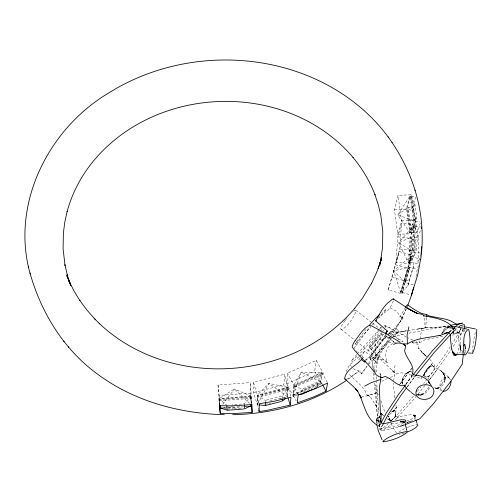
<?xml version="1.0" encoding="UTF-8"?>
<svg xmlns="http://www.w3.org/2000/svg" width="502" height="502" viewBox="0 0 502 502"><rect width="100%" height="100%" fill="white"/><g stroke="black" fill="none" stroke-linecap="round" stroke-linejoin="round"><path stroke-width="0.38" stroke-dasharray="2.51 1.88" d="M410.441 421.743L414.137 419.415L415.261 417.833L415.342 415.11L410.31 414.746L402.635 416.007L398.136 417.206L395.538 419.785M415.336 416.064L415.342 415.11M429.442 380.252L428.15 377.912L424.121 375.847C423.456 371.662 431.776 361.126 434.531 368.273L434.475 368.807M421.755 378.477L421.009 378.37L422.483 376.556A62.599 6.746 -52.2 0 0 432.743 362.902C438.403 366.83 431.017 376.318 425.734 377.818M376.914 424.949L376.751 418.919L377.529 417.859L380.616 416.748L377.529 417.859L376.657 419.038L377.033 422.722L379.173 426.361L378.954 422.188M415.342 415.286L414.872 416.585L412.274 418.756L406.425 421.253M265.395 401.82L265.426 400.464L257.419 395.62L257.281 395.118L268.871 383.402L287.627 387.243L288.016 388.259L287.288 396.957L287.872 387.764M450.419 326.57L425.445 327.9L417.338 329.136L424.993 327.931L424.742 318.877L423.977 316.147M432.197 365.713C438.761 369.466 446.209 373.155 450.601 380.052M454.53 327.222L453.293 329.883L453.293 333.61L457.73 332.606L459.393 331.144M414.928 417.407L414.953 416.478L412.782 414.74L415.261 416.673L415.261 417.833M460.215 347.553L460.121 349.944L460.171 344.736L459.914 349.919M464.89 350.76L465.272 346.738L464.959 344.046L465.549 349.053L464.959 352.41M465.172 348.978L464.726 344.115L465.36 349.009L465.298 346.807M379.707 351.287A17.068 0.954 -48.5 0 1 377.058 354.098L374.153 356.646A16.033 2.799 -48.4 0 1 371.869 356.953L371.938 355.749A15.976 2.886 -48.5 0 1 372.81 353.703L374.461 350.973A16.058 2.899 -48.5 0 1 376.77 347.748M424.573 376.481C422.552 374.781 425.765 371.405 426.531 369.742C426.863 366.755 437.135 364.565 430.528 366.121M453.293 329.883L453.3 333.592L458.985 332.719L460.993 329.218M472.263 352.109L473.693 340.011L475.551 331.314M414.552 255.148L416.666 248.578L417.576 234.44L414.263 225.712L413.767 225.655L398.632 242.761L408.427 262.628L408.91 262.684L414.552 255.148L415.386 241.958M442.795 333.391C442.557 329.525 446.184 325.867 450.099 327.04C450.671 327.191 454.555 328.051 452.798 328.283L453.262 328.139M420.588 252.952L413.472 252.111L415.129 226.276L415.587 224.745L401.575 223.114L397.835 236.856L395.965 262.213L409.808 263.864L410.247 262.458L411.91 237L418.091 237.728L420.946 228.674M413.472 252.111L413.937 250.636L415.587 224.745M409.808 263.864L411.477 238.463L411.91 237M282.362 398.393L282.507 396.335M287.859 398.569L283.825 384.902L284.59 374.254L253.491 382.104L253.604 392.57L258.599 409.469M395.965 262.213L399.717 248.948L401.575 223.114M426.713 317.653L425.426 327.9M410.247 262.458L417.909 263.374L418.555 250.234L418.091 237.728M353.339 368.518L356.338 370.702L359.118 370.859L347.371 379.763M297.535 394.729L293.337 396.643L286.78 383.873L287.627 373.199L316.285 360.323L323.2 373.206L322.993 374.398L327.254 382.348M444.151 381.79L445.18 377.636L444.603 375.389L445.28 377.586L445.105 379.744C445.87 375.502 442.676 372.17 439.746 369.654M290.532 395.758L284.59 374.254M444.91 379.713L444.653 375.559L443.26 373.206M317.126 387.224L320.646 382.386L322.184 373.4L321.776 372.446L301.313 372.114L293.821 385.266L292.955 394.032L293.394 394.942L297.667 394.836M303.026 388.717L317.841 381.997L322.02 372.904L294.065 385.731L293.394 394.942L320.646 382.386M293.337 396.643L293.444 395.538L321.544 382.75L322.24 384.049M297.811 394.29L294.266 387.425L294.379 386.264L287.627 373.199M423.952 375.942L424.121 374.718M463.227 329.318C458.665 336.396 460.278 345.577 461.093 353.559M380.409 415.123L378.847 418.254L378.809 420.249L378.037 421.096L379.556 416.29M418.574 265.426L417.212 269.423L415.882 277.819M464.306 346.405L464.645 341.743M301.903 391.968L302.242 389.175L294.065 385.731M424.868 355.071L421.598 352.103L426.524 356.577L418.988 348.846L418.43 344.554L412.198 342.703L419.528 342.797L419.904 339.81M411.627 372.509L410.649 371.072L411.671 372.208M419.998 339.063L422.107 326.846M303.139 392.175L321.349 383.879L314.641 371.285L316.285 360.323M394.773 410.63L391.573 411.816L394.773 410.63L393.53 410.862M411.897 374.63L411.257 376.412M317.239 386.515L317.935 382.267M395.055 416.478L395.419 413.83L394.792 410.504M320.408 381.934L301.313 372.114L293.162 394.484L320.408 381.934L321.776 372.446L293.821 385.266M321.349 383.879L321.544 382.75M368.612 364.49L374.498 358.579L377.052 356.451L378.897 355.83L378.759 357.713L396.298 374.097C404.731 370.156 412.832 377.109 421.165 378.238M362.155 356.395L365.701 359.752L370.445 356.771L375.659 361.22L377.586 364.508L377.109 358.786L377.686 353.69L380.29 348.037L383.603 344.905L385.605 343.726L389.251 342.477L394.233 342.063L385.448 335.531M402.786 383.547L402.366 383.183C401.18 377.95 405.785 372.44 410.649 371.072M362.846 356.746L362.745 357.242M378.483 394.948L376.996 392.664L375.741 384.827C376.437 396.9 376.274 409.042 378.037 421.096M402.046 381.156C402.642 377.008 405.685 373.425 409.268 371.411M402.755 384.231C401.38 382.819 402.058 380.403 402.51 378.728M460.34 349.988L459.983 344.736C460.252 347.497 461.043 350.835 459.01 353.132M415.656 197.117L412.719 207.332L408.182 207.514L407.768 209.027L411.295 233.769L397.753 234.315L394.421 209.56L398.017 195.328L411.709 194.782L415.386 219.964L414.928 221.507L420.124 221.294M394.409 372.453L391.968 369.71L394.76 375.885L393.543 380.598M463.145 351.62L462.737 353.207L461.978 354.017M454.442 327.285L453.607 330.165L451.329 334.276M390.311 334.89L390.5 333.635A16.039 2.083 -55.9 0 0 388.812 334.106M397.753 234.315L401.493 220.529L398.017 195.328M414.928 221.507L411.27 196.37L411.709 194.782M407.862 285.851L413.805 265.533L411.696 256.227L411.207 256.089L393.593 270.804L400.652 292.352L401.136 292.49L407.862 285.851L411.514 272.749M413.334 284.86L405.453 282.601L413.115 255.468L399.247 251.558L388.253 289.88L401.914 293.827L409.431 267.208L417.212 269.423M401.914 293.827L409.431 267.208M459.813 330.329L460.56 328.779M388.253 289.88L399.247 251.558M414.715 204.239L412.807 210.903L406.494 208.506L397.76 214.938L409.845 232.765L410.322 232.746L414.884 224.231L416.836 217.673L414.865 203.919L410.517 195.931L410.034 195.949L397.76 214.938L413.516 220.616L416.836 217.673M428.946 386.942L426.989 389.891M461.175 327.568L460.535 329.789L452.114 344.209M395.112 365.506C393.938 368.286 393.537 372.107 396.298 374.097M463.02 328.942L462.367 331.151L452.578 347.491M420.381 222.919L417.538 232.062L411.728 232.3L408.182 207.514M417.451 234.741L415.468 241.142L410.128 237.728L398.632 242.761L412.073 250.987L416.666 248.578M413.115 255.468L412.65 256.93L419.879 258.969M405.453 282.601L405.898 281.189L391.849 277.16M412.198 374.787L411.828 375.967L405.246 384.783M413.711 265.815L411.74 271.94L407.611 267.654L393.593 270.804L404.116 281.239L409.889 279.583M420.914 254.263L417.909 263.368M424.021 374.756L424.805 372.478L428.652 367.376M406.174 308.51L401.23 319.78L396.141 328.754L394.453 330.73L394.083 330.994L390.399 328.327L384.745 325.622L383.158 327.467M391.278 334.332C391.403 333.554 393.066 331.044 391.485 331.019L387.814 333.805M385.567 334.602C380.667 344.29 373.613 352.975 365.763 360.467M393.442 300.905L390.06 307.82L387.669 310.569L383.428 313.367L378.828 317.603M406.4 308.686L401.562 319.115M406.689 308.015L407.555 305.988M454.724 327.781L451.053 335.01M412.744 228.636L414.734 224.532L410.517 195.931L406.971 208.487L410.322 232.746L414.006 220.598L413.905 219.117M389.42 337.018L387.933 339.86A16.07 1.995 -55.8 0 1 385.95 343.23L379.719 351.268M368.418 363.868C369.328 361.754 371.298 359.112 370.482 356.822M380.24 424.058L379.248 425.947L379.305 427.058L381.181 428.714L394.823 426.167L403.307 423.468M380.497 423.983L379.782 425.338L379.976 429.499L381.79 430.973L400.031 426.669L404.267 424.999M382.693 424.535L381.131 427.478L381.181 428.714M382.725 424.817L381.645 426.851L381.79 430.973L388.046 427.007L391.911 423.18M390.318 336.378C386.509 344.033 380.673 350.396 374.881 356.583C373.645 357.625 371.216 360.492 369.779 358.748C373.181 349.775 380.039 342.069 386.427 334.978M380.321 423.506L379.217 425.338L379.305 427.058M391.259 335.725C393.512 332.462 398.055 332.368 401.575 331.552L425.57 327.825L449.196 326.476L441.17 334.025M359.576 356.269L364.546 351.293L377.153 359.984C380.692 351.908 386.163 344.899 391.761 338.122M396.141 328.754L398.864 330.793L397.546 332.958C385.668 342.182 401.311 319.316 402.548 317.992L403.15 318.023L395.036 328.032L387.864 334.665M441.917 383.823C444.094 380.899 445.538 376.556 443.291 373.262M390.06 307.82L396.254 311.096L398.462 313.618L398.971 315.953L400.226 316.298L405.164 307.946M429.423 387.851C427.258 393.235 421.134 397.101 415.543 394.221M364.546 351.293L361.798 355.623M346.788 379.211L350.327 377.479L358.685 371.285L361.158 373.726L361.886 373.576L366.855 366.366M353.791 348.124L354.067 348.068C360.066 341.234 364.446 333.052 370.765 326.419M356.652 345.257L355.391 343.908L356.175 342.684A32.862 5.585 -52.2 0 1 367.42 327.568M380.127 328.603L380.886 327.442L382.442 328.302M359.106 356.721C354.343 360.762 348.871 364.283 346.681 370.514A10.096 1.468 -50.5 0 0 346.424 371.549M456.588 354.487C461.024 346.838 458.64 336.917 456.475 328.848C454.09 326.124 450.426 329.438 447.979 327.317L446.523 327.229C444.119 328.427 442.701 330.636 442.965 333.309M380.027 423.719L380.271 423.343M381.57 329.607L382.147 328.741M450.357 346.794L441.151 360.367L423.744 383.428M452.139 348.137L442.902 361.71L429.361 379.863M460.88 328.603C459.474 332.995 454.818 334.784 450.595 335.574M381.187 330.153L368.644 346.675L379.085 357.782L377.153 359.984M454.611 327.097L453.35 329.808L453.463 333.485M345.2 320.514L345.213 320.496A12.048 2.41 -51 0 1 346.662 318.613M389.445 414.74A62.599 6.746 -52.2 0 0 395.08 409.011L396.492 407.404L395.13 416.635L391.334 420.563M360.185 358.014L358.591 360.223A10.053 1.462 -50.6 0 1 357.826 361.227M382.574 332.079L377.109 339.459A9.921 1.318 -52.4 0 1 371.813 345.301L370.52 346.248L368.644 346.675M222.806 404.43L234.484 388.994L250.693 396.003L251.163 403.282M400.301 383.835L411.747 368.393M405.792 384.494L412.242 375.778M406.005 384.394L412.537 375.578M407.354 386.634L414.809 376.582M407.034 387.193L414.972 376.487M422.477 376.55L432.849 362.595M429.405 379.945L437.618 368.939M441.741 384.124C440.235 386.258 437.688 389.276 434.814 387.946M376.776 347.748L383.29 339.559A17.024 4.173 -55.9 0 1 385.956 336.673L386.772 335.882M429.229 375.816L426.788 376.971L425.031 376.695M413.422 396.229L397.346 414.677L391.259 420.67M417.357 391.353L420.795 387.086M424.987 385.385L413.184 400.031L395.225 419.898M425.476 384.777L427.447 382.336M411.841 368.324L411.006 369.353A62.599 6.746 -52.2 0 0 399.454 384.777M251.05 397.082L250.736 396.517L244.317 403.815L232.081 404.725M367.207 366.134L361.158 373.726M379.694 424.41L379.223 425.677M374.881 356.583L383.923 346.298M379.424 329.086L357.644 353.571M380.372 328.019L380.886 327.442M396.492 407.404L390.343 413.579M356.753 354.575L351.387 360.593L352.599 361.898M355.391 343.908L370.376 327.153M372.34 324.963L375.27 321.688M378.364 318.237L386.051 309.671L387.669 310.569M391.943 337.921L398.864 330.793M449.29 331.904L453.488 328.013L452.929 327.605M426.725 390.167C424.548 393.06 421.059 395.13 417.35 394.666M388.492 423.393L386.276 425.57L379.976 429.499L376.588 381.307M390.418 421.655L395.99 416.164L394.741 410.667M398.808 432.26L401.211 430.365L406.821 427.641M451.003 333.905L456.475 328.848M451.085 334.037L457.171 328.415M448.844 332.575L454.222 327.643M449.679 332.06L454.68 327.48M449.196 326.476L449.133 326.526A62.599 6.746 -52.2 0 0 441.208 333.955M419.528 342.797L424.761 339.81L443.712 336.014M417.746 394.948L420.5 395.055L424.899 392.947M392.608 343.418L388.021 347.252L385.718 352.674L385.762 357.487L387.356 362.751L378.897 355.83M428.695 367.313L430.515 366.24M437.047 388.435L435.221 388.002C440.9 389.809 445.738 382.7 445.28 377.586M406.94 372.886L410.598 371.147M402.78 425.37L398.155 426.449L400.784 426.066L404.154 424.592M381.664 381.445L387.494 378.458M351.387 360.593L351.933 360.298A32.862 5.585 -52.2 0 0 357.826 355.535M412.136 342.734L414.238 341.649L415.976 341.573L417.595 342.86L418.43 344.554M377.441 417.928L378.853 417.2M294.379 386.264L323.2 373.206M294.266 387.425L322.993 374.398M286.78 383.873L314.641 371.285M386.051 309.671L385.549 309.897A32.862 5.585 -52.2 0 0 381.928 312.439M391.604 411.772L393.555 410.925M404.392 425.156L400.91 426.079M390.311 377.385L394.76 375.885M376.996 392.664L369.736 395.105L367.828 395.319L367.012 394.873C363.291 385.919 354.933 380.259 348.338 373.557M406.815 422.521L410.291 421.379M376.418 392.846L367.238 395.89L361.66 396.524M407.423 427.397L413.968 425.207L417.162 424.623M394.415 342.747L396.122 342.207M384.745 325.622L388.171 326.89L406.601 337.149M404.286 433.088L399.197 434.512M396.95 341.975L397.415 341.837M420.488 395.187L422.891 394.478L420.5 395.055L415.719 394.296M408.095 422.22L406.764 422.427L410.354 421.561L406.815 422.502M422.809 394.29L420.544 394.942L418.072 394.948M442.162 390.845L435.46 387.983L437.142 388.197L438.804 387.764M266.267 400.144L282.369 396.047L287.778 387.739L287.627 387.243L257.281 395.118L257.288 403.696L257.708 404.668L257.288 403.696M269.869 401.067L287.144 396.473L268.871 383.402L257.576 404.179L258.743 403.897M279.796 399.052L285.826 397.515M264.849 404.449L270.791 402.93M253.604 392.57L283.825 384.902M288.744 388.241L257.426 396.203L253.491 382.104M288.644 389.395L257.426 397.333L259.019 403.037M389.79 337.476L375.327 340.72L376.293 371.938M392.834 336.792L405.773 333.886M408.823 333.202L448.65 325.654M435.46 387.983L437.085 388.303L438.892 387.927L437.142 388.197M409.268 371.543L410.58 371.273M424.993 327.931L425.57 327.825M402.253 422.333L394.61 423.506L391.648 423.111M378.928 417.25L380.02 417.055M381.043 334.746L384.777 334.169M387.757 333.704L389.998 333.353M401.575 331.552L406.451 330.818L397.898 332.613L395.764 334.47C393.612 339.459 409.255 342.082 400.113 341.605M450.194 326.664L446.523 327.229L447.985 327.191L449.271 328.132M437.085 388.303L438.993 388.102M219.336 405.026L218.025 385.04L250.272 382.624L251.853 403.2M218.025 385.04L219.148 395.438L250.479 393.079L250.272 382.624M218.947 399.63L251.446 397.182M219.067 400.753L251.464 398.312M222.317 407.461L233.254 406.639M223.917 407.85L240.326 406.607M245.014 406.256L248.139 406.018M223.792 408.333L244.65 406.752M245.422 406.695L247.737 406.52M227.751 409.105L233.141 408.697M233.907 408.641L241.606 408.057M250.693 396.003L219.223 398.538L219.845 404.461M250.736 396.517L219.255 399.059L226.747 405.233M386.942 418.668L390.7 420.927M464.852 352.975L465.699 352.944M411.27 196.37L415.123 196.213M394.421 209.56L407.768 209.027M401.493 220.529L415.386 219.964M448.857 327.066L452.271 327.31M446.598 327.097L447.985 327.191M461.714 326.564L463.534 326.695M415.129 226.276L420.732 226.929M397.835 236.856L411.477 238.463M399.717 248.948L413.937 250.636M453.118 327.988L449.221 328.076L447.979 327.317M378.759 357.713L379.085 357.782M395.507 264.774L408.992 268.608M402.334 292.484L410.046 294.712M390.813 420.695L389.715 419.565L388.404 416.804M378.966 422.307L378.91 421.485L376.638 420.161L378.903 421.41L379.261 426.336M395.99 416.164L398.136 417.206M385.429 335.618L385.982 335.838M377.51 420.914L378.91 421.542M412.807 340.136L407.913 337.815M390.186 420.983L389.1 416.955L388.322 416.083M367.012 394.873L370.143 396.611L379.506 411.082M367.828 395.319L370.143 396.611M397.546 332.958L394.083 330.994M402.548 317.992L398.971 315.953M378.232 425.815L379.173 426.361L379.129 424.654M400.226 316.298L403.15 318.023M398.883 339.471L393.336 335.518M387.017 362.35C381.288 355.636 372.239 360.48 374.191 369.102M390.506 420.933L389.119 419.967L387.669 417.796M434.004 387.368L434.512 387.745M392.024 331.038L393.041 331.816M355.742 310.255L371.882 322.686M372.503 323.162L379.958 328.904M341.009 329.299L355.811 340.896M356.426 341.379L368.757 351.042M370.125 359.325L371.129 360.116M360.674 355.36L361.126 355.717M375.659 361.22L373.896 359.953L372.497 360.969L372.999 369.177M441.158 370.922L441.923 371.568L441.603 371.292M393.863 341.918L391.466 339.954L390.575 337.545M426.273 356.257L424.209 354.456L425.426 355.573M429.656 359.237L432.849 362.758M376.738 420.055L377.604 420.889M249.513 403.457L234.484 388.994L219.223 398.538L219.895 404.725M422.201 352.486L418.536 348.112L418.988 348.846M460.572 334.527L458.985 332.719M382.122 414.232L383.603 415.781M382.26 414.382L383.183 415.336M361.886 373.576L359.131 370.683M449.585 378.445C443.868 372.283 435.767 386.847 442.413 390.838M442.802 372.748L443.806 373.827L442.105 371.932M449.359 378.182L447.891 376.6M442.4 372.264L444.734 375.747L443.285 373.256M356.313 350.973L357.411 352.216M354.067 348.068L354.312 348.401M350.114 364.603L351.519 366.504M414.426 415.65L415.098 416.578L412.7 415.047L414.953 416.478L415.675 419.321M389.445 420.13L388.448 416.051L389.1 416.955M390.506 420.582L388.448 416.051M396.605 433.377L390.424 422.684M376.387 406.438L374.335 402.943M293.444 395.538L296.218 400.935M288.016 388.259L287.778 387.739L285.996 388.165L257.419 395.62L257.426 404.185M380.999 375.647L379.763 372.365L380.416 375.841M462.549 352.166L461.809 350.233L462.612 351.921M380.88 400.791L385.084 412.763M412.719 207.332L415.072 216.776L417.538 232.062M401.914 381.2L402.347 383.208M394.873 397.816L393.235 383.214M373.777 370.595L372.409 363.021M374.398 373.839L374.492 374.498L374.429 373.833M396.235 407.768L395.934 404.606M370.953 347.779L371.8 356.646M373.369 373.024L374.028 379.951M374.323 383.032L377.56 416.898M250.479 393.079L251.32 403.558M378.809 420.249L378.935 421.987M379.129 424.585L379.016 423.073M463.685 332.023L463.497 329.425M219.148 395.438L219.719 404.443M442.877 332.035L442.927 333.341M376.437 376.625L376.538 379.744M385.699 325.754L385.724 326.52A9.927 1.324 -52.5 0 1 385.203 327.831M464.419 329.212L464.457 331.565M251.006 396.567L251.138 403.545M353.69 311.215A12.023 2.052 -55.3 0 1 355.836 311.491A12.023 2.108 -55.4 0 1 351.902 319.385A12.048 2.297 -53.3 0 1 347.679 324.857A12.048 2.466 -51.1 0 1 343.575 328.546A12.023 2.629 -49 0 1 345.156 320.489M384.168 329.67A9.927 1.324 -52.5 0 1 383.421 330.837M378.652 330.762A32.862 5.585 -52.2 0 1 360.172 353.257M388.303 334.74A17.903 2.73 -52.2 0 1 392.357 335.154M391.322 337.149A17.903 2.73 -52.2 0 1 376.098 356.834A17.903 2.73 -52.2 0 1 372.371 355.447A17.903 2.73 -52.2 0 1 387.349 335.669M383.271 334.056A12.186 1.952 -52.2 0 1 372.428 348.639A12.186 1.952 -52.2 0 1 370.106 346.844A12.186 1.952 -52.2 0 1 381.558 332.732M376.801 419.691L376.782 422.452L376.801 419.691M413.767 225.655L412.073 250.987L408.427 262.628L410.128 237.728L413.767 225.655M414.263 225.712L412.575 251.044L408.91 262.684L410.611 237.785L414.263 225.712M409.776 196.539L406.494 208.506L409.845 232.765L413.516 220.616L410.034 195.949L409.776 196.539M401.054 290.915L400.652 292.352L411.207 256.089L401.054 290.915M401.537 291.053L401.136 292.49L411.696 256.227L401.537 291.053M374.084 345.922A8.39 1.343 -52.2 0 0 381.432 334.884A8.39 1.343 -52.2 0 0 373.105 343.399A8.39 1.343 -52.2 0 0 374.084 345.922"/><path stroke-width="0.75" d="M380.773 419.233L380.761 418.028M265.32 405.227L265.382 402.504M259.176 411.558L259.214 403.746L274.914 401.104L290.953 397.17L290.206 405.108L266.211 410.523L259.176 411.565L258.787 410.165M282.312 399.077L282.168 401.142L285.801 398.343M421.454 250.931L421.755 246.658M412.575 373.601C414.916 364.86 406.218 359.03 404.631 350.716L405.716 345.865C402.441 342.778 397.421 342.025 393.518 344.397M405.239 424.152L405.334 423.067L404.524 422.257L400.414 421.234L404.392 422.132L400.389 421.561L402.792 421.611L404.524 422.257M420.676 259.616C423.97 236.404 421.944 212.503 414.985 190.126M463.39 354.142L462.191 364.195L450.928 381.213L433.722 403.401L419.791 418.863L404.97 424.717M380.761 421.994L381.338 413.334L380.466 414.42L379.487 390.738L379.594 385.781L380.867 379.405L380.51 376.374M380.24 262.992L382.562 247.342L382.762 231.391L380.842 215.546L378.332 204.916L374.919 194.575L375.057 194.933C369.874 181.335 362.337 168.678 353.044 157.496L353.22 157.71C335.254 136.155 310.945 120.311 284.521 111.137L279.2 109.386C236.756 96.196 189.474 99.415 149.213 118.259L144.168 120.725C120.725 132.666 99.961 150.18 85.221 172.048L82.372 176.466C75.651 187.397 70.443 199.256 67.105 211.649L67.193 211.279L64.821 221.972L63.396 232.846L63.089 248.867L65.034 265.414L64.915 264.761L67.488 275.698L67.186 274.738L70.788 285.519L66.766 275.491L70.732 285.18L68.824 280.549M326.055 391.202L327.611 383.02L315.959 388.41L298.163 394.974L297.272 402.899L314.66 396.511L326.055 391.209L322.585 384.701M421.435 227.029L421.536 228.523M421.303 253.039L421.128 253.598M420.582 259.264L417.752 274.726L411.452 295.107L413.585 287.753M379.568 265.753L381.576 257.539L379.568 265.803M380.234 263.086L381.658 257.545L378.169 268.589M408.885 326.827L407.135 334.596L407.367 343.964L403.269 343.883M380.045 263.086L380.397 262.063L376.381 273.038L371.323 283.787L371.637 283.178L362.111 298.734L354.512 308.598L354.82 308.241C342.151 323.282 326.614 335.794 309.496 345.432M412.048 293.657L407.844 305.31M385.655 334.395L387.343 331.019L375.703 320.91L381.576 310.562A10.605 2.014 -53.8 0 1 387.669 303.039L392.357 299.242A10.561 1.995 -53.9 0 1 393.737 299.493M362.369 358.328C357.399 365.393 345.759 369.07 344.617 378.797L353.414 386.559L357.826 391.453L357.217 390.638C364.201 401.945 364.778 417.576 377.134 425.106M380.717 414.526L381.338 413.334M381.206 422.621L386.195 413.133L398.544 394.465L405.541 385.021M383.082 424.14L388.109 414.671L400.496 396.009L406.57 387.826M405.447 307.469L407.235 304.764L415.894 310.506L421.567 313.424L426.424 314.522L429.505 316.059L446.127 319.272L450.576 320.816L456.952 324.493M361.735 359.815L364.377 361.986L364.985 360.913M404.932 385.021C403.514 385.8 400.1 386.276 399.454 384.777M413.002 374.95L432.222 351.017L449.127 332.569M415.443 375.86L434.205 352.529L450.526 334.552M374.178 372.026C367.847 362.839 358.422 356.106 352.184 346.957A10.737 2.184 -51.8 0 1 355.115 340.751L361.12 332.606A10.749 2.19 -51.9 0 1 367.295 326.469L368.895 325.641L371.367 325.754L385.291 333.341L387.343 331.019M375.703 320.91L376.268 320.276M364.377 361.986L365.261 361.013M405.522 421.856L405.741 420.469L404.919 419.841L400.684 419.791L383.007 423.945L380.899 422.803L380.78 420.387M458.276 327.392L459.939 325.854L464.331 324.512L464.4 328.433M455.232 326.971L458.012 324.424L462.449 323.119L450.181 325.371M455.885 355.083L456.481 354.581L455.339 354.556L452.566 352.059L455.609 354.788L457.008 354.839L458.062 354.098M455.17 355.592L455.816 355.14M346.763 380.171C313.323 402.824 272.862 413.924 232.677 414.69M364.709 386.126L371.329 382.612L380.867 379.405M251.176 404.054L251.207 405.603L244.675 408.841L244.524 404.794M407.367 343.964C417.068 337.645 429.097 337.94 440.016 335.198L439.727 335.612L447.288 332.807M309.709 345.32L303.697 348.539C254.068 373.952 192.793 375.847 142.085 352.36L136.287 349.536C122.795 342.602 110.227 333.855 99.22 323.413M312.928 389.232L301.752 394.315L298.345 394.748M314.296 388.611L316.354 387.676M407.674 431.908L412.23 429.907L415.524 427.823L417.802 425.389L417.808 424.83L417.162 424.623M374.774 369.566L374.894 372.471L376.13 374.768L379.11 376.726L382.003 377.611L385.404 376.412L389.74 378.677M281.346 401.456L265.476 405.497L259.019 404.882M446.742 332.763L446.096 332.908M444.427 333.246L445.538 333.021M446.598 332.889L448.844 332.575L450.451 334.407L450.507 339.754L451.712 349.103L453.306 354.224L454.084 355.429L455.157 355.598M252.092 412.399L232.583 413.635L220.24 413.516L219.38 405.741L232.012 405.854L251.966 404.599L252.092 412.399L251.602 406.225L248.509 406.463M346.211 379.286L344.974 379.098M223.02 408.39L219.932 408.622L220.24 413.516M243.828 409.004L227.362 410.241L220.535 408.082L219.926 405.233M221.746 408.007L220.535 408.082L219.983 405.497M450.947 326.557L455.082 326.67M458.483 354.475L463.233 354.632M468.429 352.969L471.453 353.157M224.338 414.69C178.932 413.617 132.773 400.866 96.252 373.155L95.926 372.898C63.158 348.551 40.926 311.993 30.001 273.032M443.461 391.403C447.935 391.221 451.11 385.63 451.016 381.464M465.072 326.877L475.338 328.917M456.594 326.865L457.629 327.022M459.004 327.248L466.728 328.992M402.711 421.674L404.279 422.006M423.349 315.632C433.508 317.791 444.785 318.852 452.427 326.771M385.291 333.341L385.624 333.497M399.335 384.94L396.48 383.553L389.922 378.79M400.226 342.251L385.743 333.541M454.134 353.854L455.471 354.657L452.86 351.877L455.339 354.556M393.386 298.928L410.316 309.966L417.331 313.417L407.135 308.008L416.24 312.984L422.778 314.578L423.977 316.147M403.978 344.792L405.716 345.865M410.09 391.422L406.758 388.611L404.449 385.423M410.755 391.836L411.464 392.313M415.405 395.607L411.828 392.991M476.605 329.293L476.831 329.5C476.266 337.463 475.952 346.047 472.545 353.358L472.326 353.094M94.759 318.977L99.534 323.721M95.079 319.297L86.871 310.016L79.623 300.215L79.981 300.754L73.744 290.539L68.981 280.882M357.826 391.453L355.529 388.636L356.069 389.301M63.691 341.197L64.105 341.705M68.322 346.851L68.724 347.346M388.291 137.146C372.352 115.416 351.174 97.771 327.48 85.051L327.298 84.957C259.942 48.851 173.648 52.283 108.978 92.807C48.343 128.6 10.448 204.258 30.176 273.766M430.001 383.704L431.394 385.549M391.905 142.261C401.933 157.126 409.87 173.422 415.129 190.572M388.096 136.864L392.106 142.549M412.619 373.664L413.165 374.536L415.738 375.32C419.929 375.119 423.92 377.272 427.12 379.782A36.389 25.401 -60.1 0 1 428.369 380.83L429.492 383.283M429.587 383.151L428.35 381.087L429.342 383.302M382.072 439.859L378.32 430.741L376.914 424.949M381.796 377.184L382.003 377.611M417.124 423.424L415.963 420.168M406.821 430.427L405.309 424.667M288.154 398.168L290.206 405.108M28.401 266.311L28.576 267.051M226.81 405.905L227.168 409.939M251.376 404.305L251.615 407.298L251.602 406.225M251.169 405.101L251.207 405.603M219.763 405.189L220.001 408.942M426.738 314.88L426.807 316.335M369.284 325.346A32.862 5.585 -52.2 0 1 379.267 314.767M383.114 441.189L383.114 441.854C391.428 440.656 400.64 437.562 407.216 432.172L407.279 431.482C398.964 432.642 389.646 435.749 383.114 441.189M463.515 345.483L463.697 352.172L464.595 354.839L465.316 355.008C471.403 348.689 470.437 337.62 468.786 329.676L468.077 329.463C463.177 333.021 464.03 340.155 463.515 345.483M416.208 391.121C413.554 401.073 431.563 402.46 433.646 393.11C436.395 383.082 418.354 381.652 416.208 391.121M361.233 397.779L359.419 394.798L361.239 397.791"/></g></svg>
